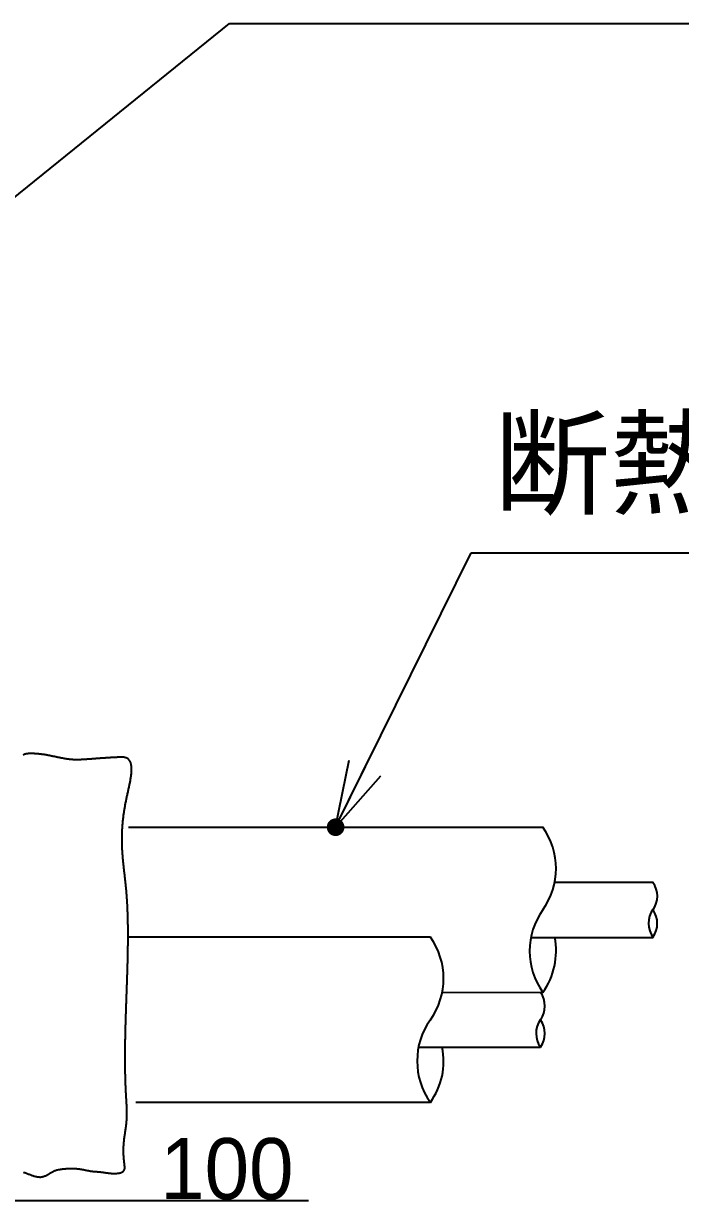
# Model space of a CAD drawing. Extents: x 443 to 1217, y -1921 to -677.
# Drawn here: x 778.09 to 797.44, y -759.82 to -725.12 of the extents above; entities that cross this region are included whole.
import ezdxf
from ezdxf.enums import TextEntityAlignment as Align

# ---------------------------------------------------------------- set-up
doc = ezdxf.new("R2010")
doc.units = 0
doc.header["$MEASUREMENT"] = 0
doc.layers.get('0').update_dxf_attribs({"linetype": 'CONTINUOUS'})
for name, color, linetype in [('10', 7, 'CONTINUOUS'), ('3', 8, 'CONTINUOUS'), ('5', 7, 'CONTINUOUS')]:
    doc.layers.add(name, color=color, linetype=linetype)
doc.styles.get("Standard").update_dxf_attribs({"font": 'MS PGothic.ttf'})
doc.styles.add('ｽﾀｲﾙ2', font='MS PGothic.ttf')

msp = doc.modelspace()

# ---------------------------------------------------------------- linework, layer by layer
at = {"color": 7, "linetype": 'Continuous'}
for p, q in [((771.89, -735.031), (784.154, -725.119)), ((784.154, -725.119), (816.279, -725.119)), ((787.281, -748.813), (791.275, -740.728)), ((791.275, -740.728), (817.541, -740.728))]:
    msp.add_line(p, q, dxfattribs=at)
at = {"color": 0}
for q in [(788.431, -746.485), (787.676, -746.836), (788.612, -747.298)]:
    msp.add_line((787.281, -748.813), q, dxfattribs=at)
at = {"color": 0, "const_width": 0.26}
msp.add_lwpolyline([(787.151, -748.822, 1), (787.411, -748.805, 1), (787.151, -748.822)], format="xyb", dxfattribs=at)
at = {"layer": '10', "color": 7, "linetype": 'Continuous'}
msp.add_line((770.82, -759.817), (786.48, -759.817), dxfattribs=at)
at = {"layer": '3', "color": 3}
for p, q in [((778.094, -746.676), (778.076, -746.685)), ((778.111, -746.668), (778.094, -746.676)), ((778.131, -746.66), (778.111, -746.668)), ((778.15, -746.655), (778.131, -746.66)), ((778.17, -746.651), (778.15, -746.655)), ((778.192, -746.647), (778.17, -746.651)), ((778.212, -746.645), (778.192, -746.647)), ((778.234, -746.643), (778.212, -746.645)), ((778.255, -746.643), (778.234, -746.643)), ((778.277, -746.642), (778.255, -746.643)), ((778.299, -746.642), (778.277, -746.642)), ((778.32, -746.642), (778.299, -746.642)), ((778.342, -746.642), (778.32, -746.642)), ((778.364, -746.643), (778.342, -746.642)), ((778.385, -746.644), (778.364, -746.643)), ((778.406, -746.644), (778.385, -746.644)), ((778.427, -746.645), (778.406, -746.644)), ((778.448, -746.646), (778.427, -746.645)), ((778.469, -746.648), (778.448, -746.646)), ((778.49, -746.649), (778.469, -746.648)), ((778.511, -746.652), (778.49, -746.649)), ((778.531, -746.653), (778.511, -746.652)), ((778.551, -746.655), (778.531, -746.653)), ((778.572, -746.657), (778.551, -746.655)), ((778.593, -746.659), (778.572, -746.657)), ((778.613, -746.663), (778.593, -746.659)), ((778.633, -746.665), (778.613, -746.663)), ((778.654, -746.668), (778.633, -746.665)), ((778.674, -746.67), (778.654, -746.668)), ((778.694, -746.673), (778.674, -746.67)), ((778.715, -746.677), (778.694, -746.673)), ((778.734, -746.68), (778.715, -746.677)), ((778.755, -746.683), (778.734, -746.68)), ((778.775, -746.687), (778.755, -746.683)), ((778.795, -746.691), (778.775, -746.687)), ((778.815, -746.694), (778.795, -746.691)), ((778.836, -746.699), (778.815, -746.694)), ((778.855, -746.702), (778.836, -746.699)), ((778.876, -746.706), (778.855, -746.702)), ((778.896, -746.711), (778.876, -746.706)), ((778.916, -746.715), (778.896, -746.711)), ((778.936, -746.719), (778.916, -746.715)), ((778.957, -746.724), (778.936, -746.719)), ((778.977, -746.728), (778.957, -746.724)), ((778.997, -746.732), (778.977, -746.728)), ((779.018, -746.737), (778.997, -746.732)), ((779.038, -746.741), (779.018, -746.737)), ((779.058, -746.745), (779.038, -746.741)), ((779.079, -746.75), (779.058, -746.745)), ((779.1, -746.754), (779.079, -746.75)), ((779.119, -746.758), (779.1, -746.754)), ((779.14, -746.762), (779.119, -746.758)), ((779.161, -746.766), (779.14, -746.762)), ((779.18, -746.77), (779.161, -746.766)), ((779.201, -746.775), (779.18, -746.77)), ((779.222, -746.778), (779.201, -746.775)), ((779.242, -746.782), (779.222, -746.778)), ((779.262, -746.786), (779.242, -746.782)), ((779.283, -746.79), (779.262, -746.786)), ((779.303, -746.793), (779.283, -746.79)), ((779.324, -746.797), (779.303, -746.793)), ((779.345, -746.8), (779.324, -746.797)), ((779.365, -746.803), (779.345, -746.8)), ((779.386, -746.805), (779.365, -746.803)), ((779.406, -746.809), (779.386, -746.805)), ((779.426, -746.811), (779.406, -746.809)), ((779.447, -746.813), (779.426, -746.811)), ((779.468, -746.815), (779.447, -746.813)), ((779.489, -746.817), (779.468, -746.815)), ((779.509, -746.818), (779.489, -746.817)), ((779.53, -746.819), (779.509, -746.818)), ((779.551, -746.822), (779.53, -746.819)), ((779.571, -746.822), (779.551, -746.822)), ((779.592, -746.823), (779.571, -746.822)), ((779.614, -746.824), (779.592, -746.823)), ((779.635, -746.824), (779.614, -746.824)), ((779.655, -746.824), (779.635, -746.824)), ((779.676, -746.824), (779.655, -746.824)), ((779.697, -746.824), (779.676, -746.824)), ((779.717, -746.824), (779.697, -746.824)), ((779.738, -746.823), (779.717, -746.824)), ((779.759, -746.823), (779.738, -746.823)), ((779.78, -746.822), (779.759, -746.823)), ((779.8, -746.821), (779.78, -746.822)), ((779.821, -746.819), (779.8, -746.821)), ((779.843, -746.818), (779.821, -746.819)), ((779.863, -746.817), (779.843, -746.818)), ((779.884, -746.816), (779.863, -746.817)), ((779.905, -746.815), (779.884, -746.816)), ((779.926, -746.814), (779.905, -746.815)), ((779.946, -746.813), (779.926, -746.814)), ((779.967, -746.811), (779.946, -746.813)), ((779.987, -746.81), (779.967, -746.811)), ((780.007, -746.809), (779.987, -746.81)), ((780.028, -746.806), (780.007, -746.809)), ((780.049, -746.805), (780.028, -746.806)), ((780.069, -746.803), (780.049, -746.805)), ((780.09, -746.802), (780.069, -746.803)), ((780.11, -746.801), (780.09, -746.802)), ((780.131, -746.799), (780.11, -746.801)), ((780.151, -746.798), (780.131, -746.799)), ((780.171, -746.796), (780.151, -746.798)), ((780.192, -746.794), (780.171, -746.796)), ((780.212, -746.793), (780.192, -746.794)), ((780.232, -746.791), (780.212, -746.793)), ((780.253, -746.79), (780.232, -746.791)), ((780.273, -746.788), (780.253, -746.79)), ((780.293, -746.787), (780.273, -746.788)), ((780.314, -746.786), (780.293, -746.787)), ((780.334, -746.784), (780.314, -746.786)), ((780.354, -746.782), (780.334, -746.784)), ((780.375, -746.781), (780.354, -746.782)), ((780.395, -746.779), (780.375, -746.781)), ((780.416, -746.778), (780.395, -746.779)), ((780.436, -746.777), (780.416, -746.778)), ((780.456, -746.775), (780.436, -746.777)), ((780.477, -746.774), (780.456, -746.775)), ((780.498, -746.773), (780.477, -746.774)), ((780.518, -746.772), (780.498, -746.773)), ((780.538, -746.769), (780.518, -746.772)), ((780.559, -746.768), (780.538, -746.769)), ((780.58, -746.767), (780.559, -746.768)), ((780.6, -746.766), (780.58, -746.767)), ((780.622, -746.764), (780.6, -746.766)), ((780.643, -746.763), (780.622, -746.764)), ((780.663, -746.762), (780.643, -746.763)), ((780.684, -746.761), (780.663, -746.762)), ((780.706, -746.76), (780.684, -746.761)), ((780.727, -746.758), (780.706, -746.76)), ((780.747, -746.757), (780.727, -746.758)), ((780.769, -746.756), (780.747, -746.757)), ((780.791, -746.755), (780.769, -746.756)), ((780.812, -746.754), (780.791, -746.755)), ((780.833, -746.753), (780.812, -746.754)), ((780.855, -746.752), (780.833, -746.753)), ((780.877, -746.751), (780.855, -746.752)), ((780.899, -746.75), (780.877, -746.751)), ((780.921, -746.749), (780.899, -746.75)), ((780.942, -746.748), (780.921, -746.749)), ((780.963, -746.748), (780.942, -746.748)), ((780.985, -746.748), (780.963, -746.748)), ((781.006, -746.749), (780.985, -746.748)), ((781.025, -746.75), (781.006, -746.749)), ((781.045, -746.752), (781.025, -746.75)), ((781.063, -746.755), (781.045, -746.752)), ((781.081, -746.758), (781.063, -746.755)), ((781.097, -746.763), (781.081, -746.758)), ((781.114, -746.769), (781.097, -746.763)), ((781.128, -746.776), (781.114, -746.769)), ((781.142, -746.782), (781.128, -746.776)), ((781.156, -746.791), (781.142, -746.782)), ((781.168, -746.8), (781.156, -746.791)), ((781.18, -746.81), (781.168, -746.8)), ((781.191, -746.821), (781.18, -746.81)), ((781.201, -746.833), (781.191, -746.821)), ((781.209, -746.845), (781.201, -746.833)), ((781.218, -746.858), (781.209, -746.845)), ((781.227, -746.871), (781.218, -746.858)), ((781.233, -746.885), (781.227, -746.871)), ((781.24, -746.9), (781.233, -746.885)), ((781.246, -746.915), (781.24, -746.9)), ((781.251, -746.932), (781.246, -746.915)), ((781.256, -746.949), (781.251, -746.932)), ((781.26, -746.967), (781.256, -746.949)), ((781.264, -746.985), (781.26, -746.967)), ((781.266, -747.004), (781.264, -746.985)), ((781.268, -747.023), (781.266, -747.004)), ((781.27, -747.043), (781.268, -747.023)), ((781.272, -747.064), (781.27, -747.043)), ((781.24, -747.419), (781.244, -747.393)), ((781.244, -747.393), (781.249, -747.368)), ((781.249, -747.368), (781.253, -747.342)), ((781.253, -747.342), (781.256, -747.316)), ((781.256, -747.316), (781.26, -747.291)), ((781.26, -747.291), (781.263, -747.267)), ((781.263, -747.267), (781.265, -747.242)), ((781.265, -747.242), (781.267, -747.218)), ((781.267, -747.218), (781.269, -747.195)), ((781.269, -747.195), (781.27, -747.173)), ((781.27, -747.173), (781.272, -747.15)), ((781.273, -747.084), (781.272, -747.064)), ((781.272, -747.15), (781.273, -747.127)), ((781.273, -747.105), (781.273, -747.084)), ((781.273, -747.127), (781.273, -747.105)), ((781.173, -747.745), (781.18, -747.718)), ((781.18, -747.718), (781.185, -747.689)), ((781.185, -747.689), (781.192, -747.662)), ((781.192, -747.662), (781.197, -747.635)), ((781.197, -747.635), (781.204, -747.606)), ((781.204, -747.606), (781.209, -747.579)), ((781.209, -747.579), (781.215, -747.552)), ((781.215, -747.552), (781.22, -747.526)), ((781.22, -747.526), (781.226, -747.498)), ((781.226, -747.498), (781.231, -747.471)), ((781.231, -747.471), (781.236, -747.445)), ((781.236, -747.445), (781.24, -747.419)), ((781.097, -748.1), (781.103, -748.074)), ((781.103, -748.074), (781.108, -748.047)), ((781.108, -748.047), (781.114, -748.019)), ((781.114, -748.019), (781.119, -747.992)), ((781.119, -747.992), (781.124, -747.965)), ((781.124, -747.965), (781.131, -747.938)), ((781.131, -747.938), (781.136, -747.91)), ((781.136, -747.91), (781.143, -747.883)), ((781.143, -747.883), (781.148, -747.856)), ((781.148, -747.856), (781.155, -747.828)), ((781.155, -747.828), (781.161, -747.8)), ((781.161, -747.8), (781.167, -747.772)), ((781.167, -747.772), (781.173, -747.745)), ((781.038, -748.456), (781.043, -748.431)), ((781.043, -748.431), (781.046, -748.407)), ((781.046, -748.407), (781.049, -748.382)), ((781.049, -748.382), (781.052, -748.357)), ((781.052, -748.357), (781.057, -748.332)), ((781.057, -748.332), (781.06, -748.307)), ((781.06, -748.307), (781.064, -748.282)), ((781.064, -748.282), (781.069, -748.256)), ((781.069, -748.256), (781.073, -748.231)), ((781.073, -748.231), (781.078, -748.205)), ((781.078, -748.205), (781.083, -748.179)), ((781.083, -748.179), (781.087, -748.152)), ((781.087, -748.152), (781.092, -748.126)), ((781.092, -748.126), (781.097, -748.1)), ((781.005, -748.786), (781.007, -748.763)), ((781.007, -748.763), (781.009, -748.74)), ((781.009, -748.74), (781.01, -748.717)), ((781.01, -748.717), (781.012, -748.694)), ((781.012, -748.694), (781.014, -748.671)), ((781.014, -748.671), (781.017, -748.647)), ((781.017, -748.647), (781.019, -748.624)), ((781.019, -748.624), (781.022, -748.6)), ((781.022, -748.6), (781.024, -748.576)), ((781.024, -748.576), (781.026, -748.553)), ((781.026, -748.553), (781.03, -748.529)), ((781.03, -748.529), (781.033, -748.504)), ((781.033, -748.504), (781.036, -748.48)), ((781.036, -748.48), (781.038, -748.456)), ((780.991, -749.092), (780.993, -749.07)), ((780.991, -749.112), (780.991, -749.092)), ((780.991, -749.134), (780.991, -749.112)), ((780.993, -749.049), (780.994, -749.027)), ((780.993, -749.07), (780.993, -749.049)), ((780.994, -749.007), (780.995, -748.985)), ((780.994, -749.027), (780.994, -749.007)), ((780.995, -748.963), (780.996, -748.941)), ((780.995, -748.985), (780.995, -748.963)), ((780.996, -748.941), (780.997, -748.92)), ((780.997, -748.92), (780.998, -748.898)), ((780.998, -748.898), (780.999, -748.875)), ((780.999, -748.875), (781, -748.853)), ((781, -748.853), (781.002, -748.83)), ((781.002, -748.83), (781.003, -748.808)), ((781.003, -748.808), (781.005, -748.786)), ((780.991, -749.155), (780.991, -749.134)), ((780.991, -749.176), (780.991, -749.155)), ((780.991, -749.196), (780.991, -749.176)), ((780.991, -749.217), (780.991, -749.196)), ((780.991, -749.238), (780.991, -749.217)), ((780.991, -749.259), (780.991, -749.238)), ((780.993, -749.278), (780.991, -749.259)), ((780.993, -749.299), (780.993, -749.278)), ((780.994, -749.32), (780.993, -749.299)), ((780.994, -749.339), (780.994, -749.32)), ((780.995, -749.36), (780.994, -749.339)), ((780.995, -749.379), (780.995, -749.36)), ((780.996, -749.399), (780.995, -749.379)), ((780.997, -749.419), (780.996, -749.399)), ((780.998, -749.439), (780.997, -749.419)), ((780.999, -749.459), (780.998, -749.439)), ((780.999, -749.479), (780.999, -749.459)), ((781, -749.498), (780.999, -749.479)), ((781.001, -749.518), (781, -749.498)), ((781.003, -749.538), (781.001, -749.518)), ((781.005, -749.556), (781.003, -749.538)), ((781.006, -749.576), (781.005, -749.556)), ((781.007, -749.595), (781.006, -749.576)), ((781.008, -749.615), (781.007, -749.595)), ((781.01, -749.633), (781.008, -749.615)), ((781.011, -749.653), (781.01, -749.633)), ((781.012, -749.672), (781.011, -749.653)), ((781.014, -749.691), (781.012, -749.672)), ((781.015, -749.71), (781.014, -749.691)), ((781.018, -749.728), (781.015, -749.71)), ((781.019, -749.748), (781.018, -749.728)), ((781.021, -749.766), (781.019, -749.748)), ((781.022, -749.785), (781.021, -749.766)), ((781.024, -749.805), (781.022, -749.785)), ((781.026, -749.823), (781.024, -749.805)), ((781.027, -749.842), (781.026, -749.823)), ((781.03, -749.86), (781.027, -749.842)), ((781.032, -749.879), (781.03, -749.86)), ((781.034, -749.897), (781.032, -749.879)), ((781.035, -749.916), (781.034, -749.897)), ((781.037, -749.934), (781.035, -749.916)), ((781.039, -749.953), (781.037, -749.934)), ((781.042, -749.971), (781.039, -749.953)), ((781.044, -749.99), (781.042, -749.971)), ((781.045, -750.008), (781.044, -749.99)), ((781.047, -750.027), (781.045, -750.008)), ((781.049, -750.045), (781.047, -750.027)), ((781.051, -750.064), (781.049, -750.045)), ((781.054, -750.082), (781.051, -750.064)), ((781.056, -750.1), (781.054, -750.082)), ((781.058, -750.118), (781.056, -750.1)), ((781.06, -750.137), (781.058, -750.118)), ((781.062, -750.155), (781.06, -750.137)), ((781.064, -750.174), (781.062, -750.155)), ((781.067, -750.191), (781.064, -750.174)), ((781.069, -750.21), (781.067, -750.191)), ((781.071, -750.228), (781.069, -750.21)), ((781.073, -750.247), (781.071, -750.228)), ((781.075, -750.264), (781.073, -750.247)), ((781.076, -750.283), (781.075, -750.264)), ((781.079, -750.301), (781.076, -750.283)), ((781.081, -750.32), (781.079, -750.301)), ((781.083, -750.337), (781.081, -750.32)), ((781.085, -750.356), (781.083, -750.337)), ((781.087, -750.375), (781.085, -750.356)), ((781.09, -750.393), (781.087, -750.375)), ((781.092, -750.412), (781.09, -750.393)), ((781.094, -750.429), (781.092, -750.412)), ((781.095, -750.448), (781.094, -750.429)), ((781.097, -750.466), (781.095, -750.448)), ((781.099, -750.485), (781.097, -750.466)), ((781.102, -750.503), (781.099, -750.485)), ((781.104, -750.522), (781.102, -750.503)), ((781.105, -750.54), (781.104, -750.522)), ((781.107, -750.559), (781.105, -750.54)), ((781.109, -750.577), (781.107, -750.559)), ((781.11, -750.596), (781.109, -750.577)), ((781.112, -750.614), (781.11, -750.596)), ((781.115, -750.633), (781.112, -750.614)), ((781.116, -750.651), (781.115, -750.633)), ((781.118, -750.67), (781.116, -750.651)), ((781.119, -750.688), (781.118, -750.67)), ((781.121, -750.707), (781.119, -750.688)), ((781.122, -750.725), (781.121, -750.707)), ((781.124, -750.744), (781.122, -750.725)), ((781.126, -750.764), (781.124, -750.744)), ((781.127, -750.782), (781.126, -750.764)), ((781.129, -750.801), (781.127, -750.782)), ((781.13, -750.82), (781.129, -750.801)), ((781.131, -750.839), (781.13, -750.82)), ((781.133, -750.857), (781.131, -750.839)), ((781.134, -750.877), (781.133, -750.857)), ((781.135, -750.895), (781.134, -750.877)), ((781.136, -750.914), (781.135, -750.895)), ((781.138, -750.934), (781.136, -750.914)), ((781.139, -750.952), (781.138, -750.934)), ((781.141, -750.972), (781.139, -750.952)), ((781.142, -750.99), (781.141, -750.972)), ((781.143, -751.01), (781.142, -750.99)), ((781.144, -751.028), (781.143, -751.01)), ((781.145, -751.048), (781.144, -751.028)), ((781.146, -751.068), (781.145, -751.048)), ((781.147, -751.086), (781.146, -751.068)), ((781.147, -751.106), (781.147, -751.086)), ((781.148, -751.125), (781.147, -751.106)), ((781.149, -751.144), (781.148, -751.125)), ((781.151, -751.164), (781.149, -751.144)), ((781.152, -751.183), (781.151, -751.164)), ((781.153, -751.203), (781.152, -751.183)), ((781.154, -751.221), (781.153, -751.203)), ((781.154, -751.241), (781.154, -751.221)), ((781.155, -751.261), (781.154, -751.241)), ((781.156, -751.28), (781.155, -751.261)), ((781.156, -751.3), (781.156, -751.28)), ((781.157, -751.319), (781.156, -751.3)), ((781.158, -751.339), (781.157, -751.319)), ((781.158, -751.359), (781.158, -751.339)), ((781.159, -751.378), (781.158, -751.359)), ((781.159, -751.398), (781.159, -751.378)), ((781.16, -751.417), (781.159, -751.398)), ((781.161, -751.437), (781.16, -751.417)), ((781.161, -751.457), (781.161, -751.437)), ((781.163, -751.476), (781.161, -751.457)), ((781.163, -751.496), (781.163, -751.476)), ((781.163, -751.516), (781.163, -751.496)), ((781.164, -751.535), (781.163, -751.516)), ((781.164, -751.555), (781.164, -751.535)), ((781.165, -751.574), (781.164, -751.555)), ((781.165, -751.595), (781.165, -751.574)), ((781.165, -751.615), (781.165, -751.595)), ((781.166, -751.634), (781.165, -751.615)), ((781.166, -751.654), (781.166, -751.634)), ((781.166, -751.675), (781.166, -751.654)), ((781.167, -751.694), (781.166, -751.675)), ((781.167, -751.714), (781.167, -751.694)), ((781.167, -751.734), (781.167, -751.714)), ((781.167, -751.754), (781.167, -751.734)), ((781.167, -751.774), (781.167, -751.754)), ((781.168, -751.795), (781.167, -751.774)), ((781.168, -751.814), (781.168, -751.795)), ((781.168, -751.834), (781.168, -751.814)), ((781.168, -751.854), (781.168, -751.834)), ((781.168, -751.874), (781.168, -751.854)), ((781.168, -751.895), (781.168, -751.874)), ((781.168, -751.914), (781.168, -751.895)), ((781.167, -752.22), (781.168, -752.199)), ((781.167, -752.24), (781.167, -752.22)), ((781.167, -752.26), (781.167, -752.24)), ((781.168, -751.935), (781.168, -751.914)), ((781.168, -751.955), (781.168, -751.935)), ((781.168, -751.975), (781.168, -751.955)), ((781.168, -751.996), (781.168, -751.975)), ((781.168, -752.016), (781.168, -751.996)), ((781.168, -752.036), (781.168, -752.016)), ((781.168, -752.056), (781.168, -752.036)), ((781.168, -752.077), (781.168, -752.056)), ((781.168, -752.098), (781.168, -752.077)), ((781.168, -752.117), (781.168, -752.098)), ((781.168, -752.138), (781.168, -752.117)), ((781.168, -752.159), (781.168, -752.138)), ((781.168, -752.178), (781.168, -752.159)), ((781.168, -752.199), (781.168, -752.178)), ((781.161, -752.59), (781.163, -752.569)), ((781.161, -752.611), (781.161, -752.59)), ((781.163, -752.549), (781.164, -752.528)), ((781.163, -752.569), (781.163, -752.549)), ((781.164, -752.487), (781.165, -752.466)), ((781.164, -752.507), (781.164, -752.487)), ((781.164, -752.528), (781.164, -752.507)), ((781.165, -752.404), (781.166, -752.383)), ((781.165, -752.424), (781.165, -752.404)), ((781.165, -752.445), (781.165, -752.424)), ((781.165, -752.466), (781.165, -752.445)), ((781.166, -752.322), (781.167, -752.301)), ((781.166, -752.343), (781.166, -752.322)), ((781.166, -752.363), (781.166, -752.343)), ((781.166, -752.383), (781.166, -752.363)), ((781.167, -752.281), (781.167, -752.26)), ((781.167, -752.301), (781.167, -752.281)), ((781.153, -752.944), (781.154, -752.924)), ((781.153, -752.965), (781.153, -752.944)), ((781.154, -752.903), (781.155, -752.882)), ((781.154, -752.924), (781.154, -752.903)), ((781.155, -752.86), (781.156, -752.84)), ((781.155, -752.882), (781.155, -752.86)), ((781.156, -752.84), (781.157, -752.819)), ((781.157, -752.778), (781.158, -752.757)), ((781.157, -752.798), (781.157, -752.778)), ((781.157, -752.819), (781.157, -752.798)), ((781.158, -752.735), (781.159, -752.714)), ((781.158, -752.757), (781.158, -752.735)), ((781.159, -752.694), (781.16, -752.673)), ((781.159, -752.714), (781.159, -752.694)), ((781.16, -752.652), (781.161, -752.632)), ((781.16, -752.673), (781.16, -752.652)), ((781.161, -752.632), (781.161, -752.611)), ((781.142, -753.303), (781.143, -753.281)), ((781.143, -753.281), (781.144, -753.26)), ((781.144, -753.239), (781.145, -753.218)), ((781.144, -753.26), (781.144, -753.239)), ((781.145, -753.197), (781.146, -753.175)), ((781.145, -753.218), (781.145, -753.197)), ((781.146, -753.175), (781.147, -753.155)), ((781.147, -753.134), (781.148, -753.112)), ((781.147, -753.155), (781.147, -753.134)), ((781.148, -753.091), (781.149, -753.071)), ((781.148, -753.112), (781.148, -753.091)), ((781.149, -753.071), (781.151, -753.049)), ((781.151, -753.028), (781.152, -753.008)), ((781.151, -753.049), (781.151, -753.028)), ((781.152, -752.987), (781.153, -752.965)), ((781.152, -753.008), (781.152, -752.987)), ((781.13, -753.664), (781.131, -753.642)), ((781.131, -753.621), (781.132, -753.599)), ((781.131, -753.642), (781.131, -753.621)), ((781.132, -753.599), (781.133, -753.579)), ((781.133, -753.557), (781.134, -753.536)), ((781.133, -753.579), (781.133, -753.557)), ((781.134, -753.536), (781.135, -753.514)), ((781.135, -753.494), (781.136, -753.472)), ((781.135, -753.514), (781.135, -753.494)), ((781.136, -753.472), (781.138, -753.451)), ((781.138, -753.429), (781.139, -753.409)), ((781.138, -753.451), (781.138, -753.429)), ((781.139, -753.409), (781.14, -753.387)), ((781.14, -753.366), (781.141, -753.344)), ((781.14, -753.387), (781.14, -753.366)), ((781.141, -753.344), (781.142, -753.324)), ((781.142, -753.324), (781.142, -753.303)), ((781.118, -754.005), (781.119, -753.983)), ((781.119, -753.962), (781.12, -753.94)), ((781.119, -753.983), (781.119, -753.962)), ((781.12, -753.94), (781.121, -753.92)), ((781.121, -753.898), (781.122, -753.876)), ((781.121, -753.92), (781.121, -753.898)), ((781.122, -753.876), (781.123, -753.855)), ((781.123, -753.834), (781.124, -753.813)), ((781.123, -753.855), (781.123, -753.834)), ((781.124, -753.813), (781.126, -753.791)), ((781.126, -753.769), (781.127, -753.749)), ((781.126, -753.791), (781.126, -753.769)), ((781.127, -753.749), (781.128, -753.727)), ((781.128, -753.727), (781.129, -753.706)), ((781.129, -753.684), (781.13, -753.664)), ((781.129, -753.706), (781.129, -753.684)), ((781.106, -754.348), (781.107, -754.326)), ((781.107, -754.326), (781.108, -754.304)), ((781.108, -754.284), (781.109, -754.262)), ((781.108, -754.304), (781.108, -754.284)), ((781.109, -754.262), (781.11, -754.24)), ((781.11, -754.219), (781.111, -754.198)), ((781.11, -754.24), (781.11, -754.219)), ((781.111, -754.198), (781.112, -754.176)), ((781.112, -754.155), (781.114, -754.133)), ((781.112, -754.176), (781.112, -754.155)), ((781.114, -754.133), (781.115, -754.112)), ((781.115, -754.091), (781.116, -754.069)), ((781.115, -754.112), (781.115, -754.091)), ((781.116, -754.069), (781.117, -754.047)), ((781.117, -754.027), (781.118, -754.005)), ((781.117, -754.047), (781.117, -754.027)), ((781.096, -754.691), (781.097, -754.67)), ((781.097, -754.648), (781.098, -754.627)), ((781.097, -754.67), (781.097, -754.648)), ((781.098, -754.605), (781.099, -754.583)), ((781.098, -754.627), (781.098, -754.605)), ((781.099, -754.583), (781.1, -754.563)), ((781.1, -754.541), (781.102, -754.519)), ((781.1, -754.563), (781.1, -754.541)), ((781.102, -754.498), (781.103, -754.477)), ((781.102, -754.519), (781.102, -754.498)), ((781.103, -754.455), (781.104, -754.433)), ((781.103, -754.477), (781.103, -754.455)), ((781.104, -754.433), (781.105, -754.412)), ((781.105, -754.391), (781.106, -754.369)), ((781.105, -754.412), (781.105, -754.391)), ((781.106, -754.369), (781.106, -754.348)), ((781.088, -755.035), (781.09, -755.014)), ((781.09, -754.97), (781.091, -754.948)), ((781.09, -754.992), (781.09, -754.97)), ((781.09, -755.014), (781.09, -754.992)), ((781.091, -754.928), (781.092, -754.906)), ((781.091, -754.948), (781.091, -754.928)), ((781.092, -754.863), (781.093, -754.842)), ((781.092, -754.884), (781.092, -754.863)), ((781.092, -754.906), (781.092, -754.884)), ((781.093, -754.82), (781.094, -754.798)), ((781.093, -754.842), (781.093, -754.82)), ((781.094, -754.777), (781.095, -754.756)), ((781.094, -754.798), (781.094, -754.777)), ((781.095, -754.734), (781.096, -754.713)), ((781.095, -754.756), (781.095, -754.734)), ((781.096, -754.713), (781.096, -754.691)), ((781.084, -755.314), (781.085, -755.293)), ((781.084, -755.335), (781.084, -755.314)), ((781.084, -755.357), (781.084, -755.335)), ((781.084, -755.378), (781.084, -755.357)), ((781.085, -755.229), (781.086, -755.207)), ((781.085, -755.249), (781.085, -755.229)), ((781.085, -755.271), (781.085, -755.249)), ((781.085, -755.293), (781.085, -755.271)), ((781.086, -755.164), (781.087, -755.142)), ((781.086, -755.185), (781.086, -755.164)), ((781.086, -755.207), (781.086, -755.185)), ((781.087, -755.078), (781.088, -755.056)), ((781.087, -755.099), (781.087, -755.078)), ((781.087, -755.121), (781.087, -755.099)), ((781.087, -755.142), (781.087, -755.121)), ((781.088, -755.056), (781.088, -755.035)), ((781.083, -755.442), (781.084, -755.421)), ((781.083, -755.464), (781.083, -755.442)), ((781.083, -755.486), (781.083, -755.464)), ((781.083, -755.506), (781.083, -755.486)), ((781.083, -755.528), (781.083, -755.506)), ((781.083, -755.549), (781.083, -755.528)), ((781.083, -755.571), (781.083, -755.549)), ((781.083, -755.593), (781.083, -755.571)), ((781.083, -755.613), (781.083, -755.593)), ((781.083, -755.635), (781.083, -755.613)), ((781.083, -755.657), (781.083, -755.635)), ((781.083, -755.678), (781.083, -755.657)), ((781.083, -755.699), (781.083, -755.678)), ((781.083, -755.72), (781.083, -755.699)), ((781.083, -755.742), (781.083, -755.72)), ((781.084, -755.4), (781.084, -755.378)), ((781.084, -755.421), (781.084, -755.4)), ((781.083, -755.764), (781.083, -755.742)), ((781.084, -755.784), (781.083, -755.764)), ((781.084, -755.806), (781.084, -755.784)), ((781.084, -755.827), (781.084, -755.806)), ((781.084, -755.849), (781.084, -755.827)), ((781.084, -755.869), (781.084, -755.849)), ((781.084, -755.891), (781.084, -755.869)), ((781.085, -755.912), (781.084, -755.891)), ((781.085, -755.934), (781.085, -755.912)), ((781.085, -755.954), (781.085, -755.934)), ((781.085, -755.976), (781.085, -755.954)), ((781.086, -755.997), (781.085, -755.976)), ((781.086, -756.019), (781.086, -755.997)), ((781.086, -756.039), (781.086, -756.019)), ((781.087, -756.061), (781.086, -756.039)), ((781.087, -756.082), (781.087, -756.061)), ((781.088, -756.104), (781.087, -756.082)), ((781.088, -756.124), (781.088, -756.104)), ((781.088, -756.146), (781.088, -756.124)), ((781.09, -756.167), (781.088, -756.146)), ((781.09, -756.189), (781.09, -756.167)), ((781.091, -756.209), (781.09, -756.189)), ((781.092, -756.231), (781.091, -756.209)), ((781.092, -756.252), (781.092, -756.231)), ((781.093, -756.273), (781.092, -756.252)), ((781.093, -756.294), (781.093, -756.273)), ((781.094, -756.315), (781.093, -756.294)), ((781.095, -756.337), (781.094, -756.315)), ((781.095, -756.358), (781.095, -756.337)), ((781.096, -756.378), (781.095, -756.358)), ((781.097, -756.4), (781.096, -756.378)), ((781.097, -756.421), (781.097, -756.4)), ((781.098, -756.442), (781.097, -756.421)), ((781.099, -756.463), (781.098, -756.442)), ((781.1, -756.484), (781.099, -756.463)), ((781.1, -756.505), (781.1, -756.484)), ((781.102, -756.525), (781.1, -756.505)), ((781.103, -756.547), (781.102, -756.525)), ((781.104, -756.568), (781.103, -756.547)), ((781.105, -756.589), (781.104, -756.568)), ((781.106, -756.609), (781.105, -756.589)), ((781.107, -756.631), (781.106, -756.609)), ((781.108, -756.652), (781.107, -756.631)), ((781.109, -756.673), (781.108, -756.652)), ((781.11, -756.693), (781.109, -756.673)), ((781.111, -756.714), (781.11, -756.693)), ((781.112, -756.736), (781.111, -756.714)), ((781.114, -756.757), (781.112, -756.736)), ((781.115, -756.777), (781.114, -756.757)), ((781.117, -756.798), (781.115, -756.777)), ((781.118, -756.819), (781.117, -756.798)), ((781.119, -756.839), (781.118, -756.819)), ((781.12, -756.86), (781.119, -756.839)), ((781.121, -756.882), (781.12, -756.86)), ((781.122, -756.903), (781.121, -756.882)), ((781.123, -756.923), (781.122, -756.903)), ((781.126, -756.944), (781.123, -756.923)), ((781.127, -756.965), (781.126, -756.944)), ((781.128, -756.985), (781.127, -756.965)), ((781.129, -757.006), (781.128, -756.985)), ((781.129, -757.027), (781.129, -757.006)), ((781.13, -757.048), (781.129, -757.027)), ((781.131, -757.068), (781.13, -757.048)), ((781.132, -757.089), (781.131, -757.068)), ((781.133, -757.11), (781.132, -757.089)), ((781.133, -757.13), (781.133, -757.11)), ((781.129, -757.462), (781.13, -757.441)), ((781.13, -757.441), (781.131, -757.42)), ((781.131, -757.42), (781.132, -757.4)), ((781.132, -757.4), (781.133, -757.379)), ((781.134, -757.151), (781.133, -757.13)), ((781.133, -757.379), (781.134, -757.358)), ((781.134, -757.172), (781.134, -757.151)), ((781.135, -757.192), (781.134, -757.172)), ((781.134, -757.337), (781.135, -757.317)), ((781.134, -757.358), (781.134, -757.337)), ((781.135, -757.213), (781.135, -757.192)), ((781.135, -757.234), (781.135, -757.213)), ((781.135, -757.255), (781.135, -757.234)), ((781.135, -757.275), (781.135, -757.255)), ((781.135, -757.296), (781.135, -757.275)), ((781.135, -757.317), (781.135, -757.296)), ((781.084, -757.813), (781.087, -757.792)), ((781.087, -757.792), (781.091, -757.771)), ((781.091, -757.771), (781.094, -757.75)), ((781.094, -757.75), (781.097, -757.73)), ((781.097, -757.73), (781.099, -757.709)), ((781.099, -757.709), (781.103, -757.688)), ((781.103, -757.688), (781.106, -757.669)), ((781.106, -757.669), (781.109, -757.648)), ((781.109, -757.648), (781.111, -757.627)), ((781.111, -757.627), (781.115, -757.607)), ((781.115, -757.607), (781.117, -757.586)), ((781.117, -757.586), (781.119, -757.565)), ((781.119, -757.565), (781.121, -757.544)), ((781.121, -757.544), (781.123, -757.524)), ((781.123, -757.524), (781.126, -757.503)), ((781.126, -757.503), (781.127, -757.482)), ((781.127, -757.482), (781.129, -757.462)), ((781.042, -758.157), (781.044, -758.136)), ((781.044, -758.136), (781.045, -758.117)), ((781.045, -758.117), (781.047, -758.096)), ((781.047, -758.096), (781.049, -758.076)), ((781.049, -758.076), (781.05, -758.057)), ((781.05, -758.057), (781.052, -758.036)), ((781.052, -758.036), (781.055, -758.016)), ((781.055, -758.016), (781.058, -757.996)), ((781.058, -757.996), (781.06, -757.975)), ((781.06, -757.975), (781.062, -757.955)), ((781.062, -757.955), (781.066, -757.935)), ((781.066, -757.935), (781.069, -757.915)), ((781.069, -757.915), (781.071, -757.894)), ((781.071, -757.894), (781.074, -757.874)), ((781.074, -757.874), (781.078, -757.853)), ((781.078, -757.853), (781.081, -757.833)), ((781.081, -757.833), (781.084, -757.813)), ((781.035, -758.318), (781.036, -758.299)), ((781.035, -758.339), (781.035, -758.318)), ((781.035, -758.36), (781.035, -758.339)), ((781.035, -758.38), (781.035, -758.36)), ((781.035, -758.4), (781.035, -758.38)), ((781.036, -758.421), (781.035, -758.4)), ((781.036, -758.278), (781.037, -758.257)), ((781.036, -758.299), (781.036, -758.278)), ((781.036, -758.441), (781.036, -758.421)), ((781.037, -758.463), (781.036, -758.441)), ((781.037, -758.238), (781.038, -758.217)), ((781.037, -758.257), (781.037, -758.238)), ((781.038, -758.484), (781.037, -758.463)), ((781.038, -758.217), (781.039, -758.197)), ((781.039, -758.505), (781.038, -758.484)), ((781.039, -758.197), (781.041, -758.177)), ((781.041, -758.177), (781.042, -758.157)), ((781.041, -758.525), (781.039, -758.505)), ((781.042, -758.547), (781.041, -758.525)), ((781.044, -758.569), (781.042, -758.547)), ((781.045, -758.59), (781.044, -758.569)), ((781.047, -758.611), (781.045, -758.59)), ((781.049, -758.633), (781.047, -758.611)), ((781.051, -758.655), (781.049, -758.633)), ((781.054, -758.677), (781.051, -758.655)), ((781.056, -758.7), (781.054, -758.677)), ((781.059, -758.721), (781.056, -758.7)), ((781.062, -758.744), (781.059, -758.721)), ((781.064, -758.766), (781.062, -758.744)), ((781.068, -758.789), (781.064, -758.766)), ((781.07, -758.811), (781.068, -758.789)), ((781.071, -758.833), (781.07, -758.811)), ((781.071, -758.853), (781.071, -758.833)), ((778.087, -758.98), (778.108, -758.988)), ((778.108, -758.988), (778.13, -758.997)), ((778.13, -758.997), (778.151, -759.005)), ((778.151, -759.005), (778.173, -759.014)), ((778.173, -759.014), (778.195, -759.021)), ((778.195, -759.021), (778.217, -759.03)), ((778.217, -759.03), (778.239, -759.038)), ((778.239, -759.038), (778.259, -759.046)), ((778.259, -759.046), (778.281, -759.054)), ((778.281, -759.054), (778.302, -759.061)), ((778.302, -759.061), (778.324, -759.069)), ((778.324, -759.069), (778.344, -759.077)), ((778.344, -759.077), (778.365, -759.084)), ((778.365, -759.084), (778.386, -759.091)), ((778.386, -759.091), (778.406, -759.097)), ((778.406, -759.097), (778.427, -759.103)), ((778.427, -759.103), (778.447, -759.108)), ((778.447, -759.108), (778.467, -759.113)), ((778.467, -759.113), (778.487, -759.117)), ((778.487, -759.117), (778.507, -759.12)), ((778.507, -759.12), (778.526, -759.123)), ((778.526, -759.123), (778.546, -759.125)), ((778.546, -759.125), (778.566, -759.126)), ((778.566, -759.126), (778.585, -759.126)), ((778.585, -759.126), (778.605, -759.125)), ((778.605, -759.125), (778.623, -759.123)), ((778.623, -759.123), (778.643, -759.119)), ((778.643, -759.119), (778.661, -759.115)), ((778.661, -759.115), (778.68, -759.109)), ((778.68, -759.109), (778.698, -759.103)), ((778.698, -759.103), (778.717, -759.095)), ((778.717, -759.095), (778.736, -759.088)), ((778.736, -759.088), (778.754, -759.079)), ((778.754, -759.079), (778.773, -759.069)), ((778.773, -759.069), (778.79, -759.059)), ((778.79, -759.059), (778.809, -759.048)), ((778.809, -759.048), (778.827, -759.039)), ((778.827, -759.039), (778.846, -759.028)), ((778.846, -759.028), (778.864, -759.017)), ((778.864, -759.017), (778.883, -759.006)), ((778.883, -759.006), (778.901, -758.995)), ((778.901, -758.995), (778.92, -758.984)), ((778.92, -758.984), (778.938, -758.974)), ((778.938, -758.974), (778.958, -758.965)), ((778.958, -758.965), (778.976, -758.955)), ((778.976, -758.955), (778.996, -758.947)), ((778.996, -758.947), (779.016, -758.938)), ((779.016, -758.938), (779.035, -758.932)), ((779.035, -758.932), (779.055, -758.925)), ((779.055, -758.925), (779.074, -758.919)), ((779.074, -758.919), (779.094, -758.913)), ((779.094, -758.913), (779.115, -758.909)), ((779.115, -758.909), (779.135, -758.905)), ((779.135, -758.905), (779.155, -758.9)), ((779.155, -758.9), (779.176, -758.897)), ((779.176, -758.897), (779.197, -758.894)), ((779.197, -758.894), (779.217, -758.89)), ((779.217, -758.89), (779.238, -758.888)), ((779.238, -758.888), (779.259, -758.886)), ((779.259, -758.886), (779.279, -758.884)), ((779.279, -758.884), (779.3, -758.882)), ((779.3, -758.882), (779.321, -758.881)), ((779.321, -758.881), (779.341, -758.878)), ((779.341, -758.878), (779.363, -758.877)), ((779.363, -758.877), (779.384, -758.876)), ((779.384, -758.876), (779.405, -758.875)), ((779.405, -758.875), (779.425, -758.874)), ((779.425, -758.874), (779.446, -758.873)), ((779.446, -758.873), (779.467, -758.873)), ((779.467, -758.873), (779.488, -758.872)), ((779.488, -758.872), (779.508, -758.872)), ((779.508, -758.872), (779.529, -758.872)), ((779.529, -758.872), (779.551, -758.873)), ((779.551, -758.873), (779.571, -758.873)), ((779.571, -758.873), (779.592, -758.874)), ((779.592, -758.874), (779.613, -758.875)), ((779.613, -758.875), (779.634, -758.876)), ((779.634, -758.876), (779.654, -758.878)), ((779.654, -758.878), (779.674, -758.881)), ((779.674, -758.881), (779.695, -758.883)), ((779.695, -758.883), (779.715, -758.885)), ((779.715, -758.885), (779.736, -758.887)), ((779.736, -758.887), (779.757, -758.89)), ((779.757, -758.89), (779.776, -758.894)), ((779.776, -758.894), (779.797, -758.898)), ((779.797, -758.898), (779.818, -758.901)), ((779.818, -758.901), (779.837, -758.906)), ((779.837, -758.906), (779.858, -758.909)), ((779.858, -758.909), (779.878, -758.913)), ((779.878, -758.913), (779.898, -758.918)), ((779.898, -758.918), (779.919, -758.922)), ((779.919, -758.922), (779.939, -758.926)), ((779.939, -758.926), (779.959, -758.931)), ((779.959, -758.931), (779.98, -758.935)), ((779.98, -758.935), (780, -758.938)), ((780, -758.938), (780.02, -758.943)), ((780.02, -758.943), (780.041, -758.946)), ((780.041, -758.946), (780.062, -758.949)), ((780.062, -758.949), (780.083, -758.953)), ((780.083, -758.953), (780.103, -758.956)), ((780.103, -758.956), (780.124, -758.958)), ((780.124, -758.958), (780.145, -758.96)), ((780.145, -758.96), (780.165, -758.962)), ((780.165, -758.962), (780.186, -758.963)), ((780.186, -758.963), (780.208, -758.966)), ((780.208, -758.966), (780.229, -758.967)), ((780.229, -758.967), (780.249, -758.968)), ((780.249, -758.968), (780.27, -758.97)), ((780.27, -758.97), (780.291, -758.971)), ((780.291, -758.971), (780.311, -758.972)), ((780.311, -758.972), (780.332, -758.974)), ((780.332, -758.974), (780.352, -758.976)), ((780.352, -758.976), (780.372, -758.979)), ((780.372, -758.979), (780.392, -758.981)), ((780.392, -758.981), (780.412, -758.983)), ((780.412, -758.983), (780.431, -758.986)), ((780.431, -758.986), (780.451, -758.988)), ((780.451, -758.988), (780.471, -758.992)), ((780.471, -758.992), (780.49, -758.995)), ((780.49, -758.995), (780.51, -758.998)), ((780.51, -758.998), (780.53, -759)), ((780.53, -759), (780.55, -759.004)), ((780.55, -759.004), (780.572, -759.007)), ((780.572, -759.007), (780.593, -759.009)), ((780.593, -759.009), (780.614, -759.012)), ((780.614, -759.012), (780.636, -759.015)), ((780.636, -759.015), (780.659, -759.017)), ((780.659, -759.017), (780.683, -759.018)), ((780.683, -759.018), (780.707, -759.019)), ((780.707, -759.019), (780.732, -759.02)), ((780.732, -759.02), (780.757, -759.02)), ((780.757, -759.02), (780.781, -759.02)), ((780.781, -759.02), (780.806, -759.02)), ((780.806, -759.02), (780.831, -759.018)), ((780.831, -759.018), (780.855, -759.016)), ((780.855, -759.016), (780.879, -759.012)), ((780.879, -759.012), (780.902, -759.009)), ((780.902, -759.009), (780.924, -759.004)), ((780.924, -759.004), (780.946, -758.998)), ((780.946, -758.998), (780.965, -758.992)), ((780.965, -758.992), (780.984, -758.983)), ((780.984, -758.983), (781.001, -758.974)), ((781.001, -758.974), (781.017, -758.965)), ((781.017, -758.965), (781.031, -758.953)), ((781.031, -758.953), (781.043, -758.939)), ((781.043, -758.939), (781.052, -758.925)), ((781.052, -758.925), (781.06, -758.909)), ((781.06, -758.909), (781.066, -758.891)), ((781.066, -758.891), (781.069, -758.873)), ((781.069, -758.873), (781.071, -758.853))]:
    msp.add_line(p, q, dxfattribs=at)
at = {"layer": '5', "linetype": 'Continuous'}
for p, q in [((781.178, -748.813), (793.384, -748.813)), ((793.734, -750.436), (796.631, -750.436)), ((793.034, -752.06), (796.631, -752.06)), ((790.422, -753.678), (793.384, -753.683)), ((789.722, -755.301), (793.318, -755.301))]:
    msp.add_line(p, q, dxfattribs=at)
at = {"layer": '5', "color": 7, "linetype": 'Continuous'}
for p, q in [((790.072, -752.055), (781.203, -752.055)), ((781.394, -756.924), (790.072, -756.924))]:
    msp.add_line(p, q, dxfattribs=at)
for centre, radius, start, end in [((791.677, -750.031), 2.097, 324.5108, 35.4893), ((796.049, -750.85), 0.708, 325.5359, 35.2746), ((795.091, -752.465), 2.097, 144.5105, 215.4894), ((797.196, -751.649), 0.699, 144.5056, 216.0294), ((796.057, -751.648), 0.699, 324.5136, 34.6706), ((788.365, -753.272), 2.097, 324.5108, 35.4893), ((791.677, -752.465), 2.097, 324.5107, 11.1581), ((792.737, -754.092), 0.708, 325.5359, 35.2746), ((791.779, -755.707), 2.097, 144.5105, 215.4894), ((793.884, -754.89), 0.699, 144.5056, 216.0294), ((792.745, -754.89), 0.699, 324.5136, 34.6706), ((788.365, -755.707), 2.097, 324.5107, 11.1581)]:
    msp.add_arc(centre, radius, start, end, dxfattribs=at)

# ---------------------------------------------------------------- texts
at = {"layer": '10', "color": 7, "linetype": 'Continuous', "insert": (784.078, -758.891), "char_height": 1.8, "attachment_point": 5}
msp.add_mtext('\\A1;100', dxfattribs=at)
at = {"layer": '10', "style": 'ｽﾀｲﾙ2'}
msp.add_attdef('断熱被覆銅管等', text='', height=2.5, dxfattribs=at).set_placement((791.944, -740.078), align=Align.BOTTOM_LEFT)

doc.saveas('drawing.dxf')
